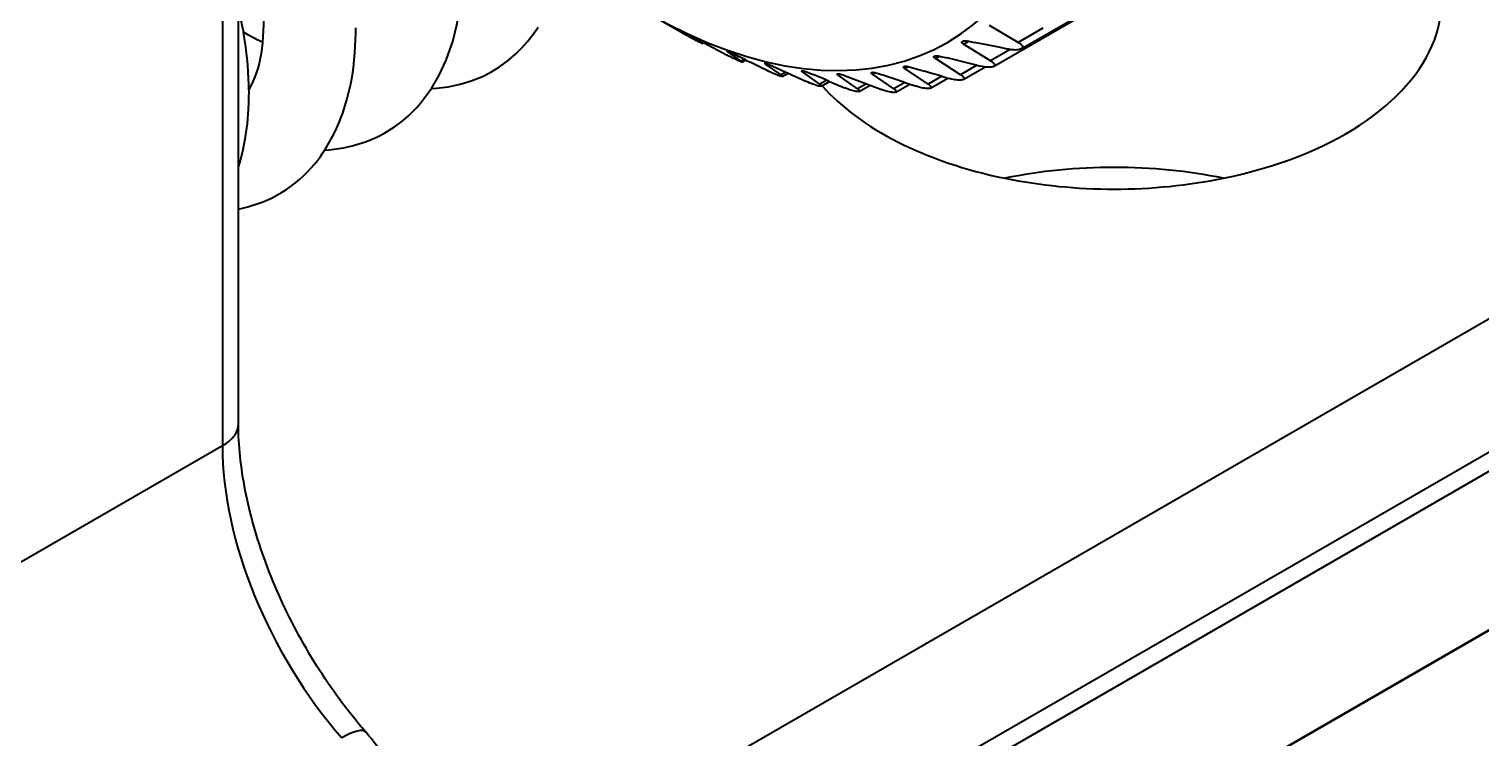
# Model space of a CAD drawing. Header units: millimetres. Extents: x 15 to 415, y 5 to 292.
# Drawn here: x 309.08 to 312.404, y 103.096 to 104.719 of the extents above; entities that cross this region are included whole.
import ezdxf

# ---------------------------------------------------------------- set-up
doc = ezdxf.new("R2010")
doc.units = ezdxf.units.MM
doc.layers.add('Geometries', color=7, linetype='Continuous')

msp = doc.modelspace()

# ---------------------------------------------------------------- linework, layer by layer
at = {"layer": 'Geometries', "linetype": 'Continuous', "lineweight": 40}
for p, q in [((310.0281, 102.6741), (333.291, 116.1049)), ((333.0224, 115.6436), (310.0281, 102.3679)), ((333.0498, 115.6154), (310.0281, 102.3238)), ((333.2899, 115.3911), (310.0281, 101.9609)), ((333.291, 115.3905), (310.0281, 101.9596)), ((309.5231, 106.6222), (309.5231, 103.7645)), ((311.2879, 104.6335), (312.029, 105.0614)), ((311.3515, 104.6736), (312.0355, 105.0685)), ((309.5597, 104.3074), (309.5597, 104.7702)), ((310.5191, 104.7432), (310.5632, 104.718)), ((310.5643, 104.7173), (310.5632, 104.718)), ((310.5864, 104.7048), (310.5643, 104.7173)), ((310.5919, 104.7049), (310.5923, 104.7052)), ((310.6187, 104.6878), (310.5919, 104.7049)), ((310.6076, 104.6975), (310.622, 104.6897)), ((311.3448, 104.6886), (311.2788, 104.727)), ((311.4009, 104.7211), (311.3448, 104.6886)), ((310.622, 104.6898), (310.6187, 104.6878)), ((310.6205, 104.6865), (310.6242, 104.6886)), ((310.622, 104.6897), (310.6242, 104.6886)), ((310.6242, 104.6886), (310.6789, 104.6593)), ((310.6798, 104.6671), (310.681, 104.6677)), ((310.7109, 104.6459), (310.6798, 104.6671)), ((310.6954, 104.6614), (310.7046, 104.6567)), ((311.2199, 104.6844), (311.2316, 104.6912)), ((311.2817, 104.6465), (311.2199, 104.6844)), ((311.2308, 104.6913), (311.2315, 104.6912)), ((311.2315, 104.6912), (311.2442, 104.6886)), ((311.2571, 104.6861), (311.2442, 104.6886)), ((311.2888, 104.6797), (311.2571, 104.6861)), ((311.3265, 104.6723), (311.2817, 104.6465)), ((311.3044, 104.6766), (311.2888, 104.6797)), ((311.3163, 104.6743), (311.3044, 104.6766)), ((311.3235, 104.6728), (311.3163, 104.6743)), ((311.3264, 104.6723), (311.3235, 104.6728)), ((310.6793, 104.6591), (310.6789, 104.6593)), ((310.7181, 104.65), (310.7046, 104.6567)), ((310.7181, 104.65), (310.7109, 104.6459)), ((310.7132, 104.6436), (310.7214, 104.6484)), ((310.7181, 104.65), (310.7214, 104.6483)), ((310.7214, 104.6483), (310.731, 104.6435)), ((310.7599, 104.6292), (310.731, 104.6435)), ((310.7703, 104.624), (310.7599, 104.6292)), ((310.7664, 104.6391), (310.7685, 104.6403)), ((310.8018, 104.6141), (310.7664, 104.6391)), ((310.7817, 104.6351), (310.8131, 104.6206)), ((311.0856, 104.6287), (311.0934, 104.6332)), ((311.1388, 104.5931), (311.0856, 104.6287)), ((311.0984, 104.632), (311.13, 104.6227)), ((311.1553, 104.6516), (311.165, 104.6572)), ((311.2129, 104.6146), (311.1553, 104.6516)), ((311.165, 104.6572), (311.1672, 104.6567)), ((311.1672, 104.6567), (311.1824, 104.653)), ((311.1945, 104.6499), (311.1824, 104.653)), ((311.2244, 104.6425), (311.1945, 104.6499)), ((311.2503, 104.6362), (311.2129, 104.6146)), ((311.2185, 104.6036), (311.2683, 104.6323)), ((311.2391, 104.6389), (311.2244, 104.6425)), ((311.2503, 104.6362), (311.2391, 104.6389)), ((311.2503, 104.6362), (311.2584, 104.6342)), ((310.8131, 104.6206), (310.8018, 104.6141)), ((310.8046, 104.6108), (310.8178, 104.6185)), ((310.8131, 104.6206), (310.8178, 104.6184)), ((310.8178, 104.6184), (310.8601, 104.599)), ((310.851, 104.6211), (310.8542, 104.623)), ((310.8908, 104.5928), (310.851, 104.6211)), ((310.8658, 104.619), (310.8754, 104.6149)), ((310.9064, 104.6018), (310.8754, 104.6149)), ((310.9064, 104.6019), (310.8908, 104.5928)), ((310.896, 104.5894), (310.9129, 104.5992)), ((310.9064, 104.6018), (310.9129, 104.5991)), ((310.9129, 104.5991), (310.9473, 104.5847)), ((310.9328, 104.6134), (310.9374, 104.616)), ((310.977, 104.5822), (310.9328, 104.6134)), ((310.947, 104.6131), (310.9974, 104.5939)), ((311.0112, 104.6159), (311.0173, 104.6195)), ((311.0599, 104.5823), (311.0112, 104.6159)), ((311.0247, 104.6174), (311.0331, 104.6146)), ((311.0421, 104.6116), (311.0331, 104.6146)), ((311.0854, 104.597), (311.0421, 104.6116)), ((311.0854, 104.597), (311.0599, 104.5823)), ((311.0854, 104.597), (311.0964, 104.5933)), ((311.1415, 104.6193), (311.13, 104.6227)), ((311.1699, 104.6111), (311.1388, 104.5931)), ((311.1699, 104.6111), (311.1415, 104.6193)), ((311.1438, 104.584), (311.1838, 104.607)), ((311.1699, 104.6111), (311.1837, 104.6071)), ((311.1837, 104.6071), (311.1876, 104.6059)), ((310.8942, 104.5884), (310.896, 104.5894)), ((310.9974, 104.594), (310.977, 104.5822)), ((310.981, 104.5763), (311.0059, 104.5907)), ((310.9974, 104.5939), (311.0059, 104.5907)), ((311.0059, 104.5907), (311.0315, 104.581)), ((311.0644, 104.5748), (311.0964, 104.5933)), ((311.0964, 104.5933), (311.1118, 104.5881)), ((309.5597, 103.8155), (309.5597, 104.3074)), ((309.5231, 103.7645), (308.9043, 103.4073))]:
    msp.add_line(p, q, dxfattribs=at)
at = {"layer": 'Geometries', "linetype": 'Continuous', "lineweight": 40, "flags": 128}
for points in [[(309.5714, 104.7124), (309.571, 104.7143), (309.5692, 104.7245), (309.5679, 104.7314), (309.5663, 104.7395), (309.5644, 104.7487), (309.5622, 104.759), (309.5599, 104.7694), (309.5596, 104.7704)], [(309.6168, 104.7375), (309.6169, 104.7297), (309.6166, 104.7144), (309.616, 104.7022), (309.6149, 104.6887)], [(310.0363, 104.6503), (310.0503, 104.691), (310.0598, 104.7289), (310.0648, 104.7561)], [(309.5839, 104.5808), (309.5837, 104.5913), (309.5831, 104.607), (309.5824, 104.6197), (309.5811, 104.6369), (309.5796, 104.6527), (309.5785, 104.663), (309.5775, 104.6716), (309.5759, 104.6832), (309.5737, 104.6979), (309.5714, 104.7124)], [(309.6145, 104.6889), (309.6027, 104.6946), (309.5828, 104.7053), (309.5715, 104.7119)], [(309.8207, 104.6146), (309.823, 104.6301), (309.8266, 104.6655), (309.8284, 104.7093), (309.8284, 104.7218)], [(310.002, 104.5831), (310.0133, 104.5839), (310.0402, 104.5872), (310.0671, 104.5928), (310.0923, 104.6003), (310.1181, 104.6107), (310.1374, 104.6205), (310.1577, 104.6329), (310.1774, 104.6474), (310.1946, 104.6622), (310.2087, 104.6762), (310.2215, 104.6906), (310.2333, 104.7056), (310.2441, 104.721), (310.2459, 104.7237)], [(310.6205, 104.6865), (310.6202, 104.6865), (310.6194, 104.6869), (310.6182, 104.6875), (310.6166, 104.6883), (310.6145, 104.6893), (310.6121, 104.6906), (310.6097, 104.6919), (310.6071, 104.6933), (310.6044, 104.6947), (310.6016, 104.6963), (310.5988, 104.6978), (310.5961, 104.6993), (310.5934, 104.7008), (310.5898, 104.7029), (310.5864, 104.7048)], [(310.5919, 104.7049), (310.5912, 104.7054), (310.591, 104.7056), (310.591, 104.7056)], [(310.591, 104.7056), (310.5912, 104.7056), (310.5916, 104.7055), (310.5922, 104.7052), (310.5923, 104.7052)], [(310.5923, 104.7052), (310.593, 104.7049), (310.5941, 104.7044), (310.5953, 104.7038), (310.5965, 104.7032), (310.5978, 104.7026), (310.5992, 104.7019), (310.6006, 104.7012), (310.6028, 104.7), (310.6049, 104.6989), (310.6076, 104.6975)], [(309.6149, 104.6887), (309.6149, 104.688), (309.6133, 104.6746), (309.6116, 104.6634), (309.6097, 104.6528), (309.607, 104.6405), (309.604, 104.6292), (309.6013, 104.6204), (309.5974, 104.6095), (309.593, 104.599), (309.5884, 104.5893), (309.5839, 104.5811)], [(310.6187, 104.6878), (310.6197, 104.6872), (310.6203, 104.6867), (310.6205, 104.6865), (310.6205, 104.6865)], [(310.6798, 104.6671), (310.679, 104.6677), (310.6787, 104.6681), (310.6787, 104.6682)], [(310.6787, 104.6682), (310.6788, 104.6682), (310.6792, 104.6682), (310.6797, 104.6681), (310.6805, 104.6679), (310.6809, 104.6677)], [(310.6809, 104.6677), (310.6815, 104.6676), (310.6827, 104.6671), (310.6839, 104.6666), (310.6852, 104.6661), (310.6866, 104.6655), (310.6881, 104.6648), (310.6888, 104.6645)], [(310.6888, 104.6645), (310.6903, 104.6638), (310.6925, 104.6628), (310.6954, 104.6614)], [(311.2199, 104.6844), (311.218, 104.6858), (311.2166, 104.6871), (311.216, 104.688), (311.2157, 104.6889), (311.2158, 104.6896), (311.2161, 104.6903), (311.2167, 104.6908), (311.217, 104.6911)], [(311.217, 104.6911), (311.2176, 104.6913), (311.2186, 104.6917), (311.2197, 104.6919), (311.2211, 104.6921), (311.2225, 104.6922), (311.2249, 104.6921), (311.2255, 104.6921)], [(311.2255, 104.6921), (311.2274, 104.6919), (311.2308, 104.6913)], [(311.3358, 104.6713), (311.3326, 104.6715), (311.328, 104.672), (311.3264, 104.6723)], [(311.3515, 104.6736), (311.3515, 104.6736), (311.3496, 104.6728), (311.3474, 104.6721), (311.3448, 104.6716), (311.342, 104.6713), (311.3389, 104.6712), (311.3358, 104.6713), (311.3358, 104.6713)], [(311.3448, 104.6886), (311.3475, 104.6869), (311.35, 104.6851), (311.352, 104.6831), (311.3535, 104.6812), (311.3543, 104.6793), (311.3545, 104.6777), (311.3541, 104.6762), (311.3531, 104.6748), (311.3515, 104.6736)], [(310.0018, 104.583), (310.0195, 104.6134), (310.0355, 104.6483), (310.0363, 104.6503)], [(310.6949, 104.6512), (310.6947, 104.6512), (310.6918, 104.6527), (310.689, 104.6541), (310.6862, 104.6555), (310.6824, 104.6574), (310.6793, 104.6591)], [(310.7132, 104.6437), (310.7131, 104.6436), (310.7124, 104.6437), (310.7113, 104.644), (310.7098, 104.6445), (310.7078, 104.6453), (310.7054, 104.6463), (310.703, 104.6474), (310.7004, 104.6486), (310.6976, 104.6499), (310.6949, 104.6512)], [(310.7109, 104.6459), (310.7121, 104.645), (310.7129, 104.6443), (310.7133, 104.6439), (310.7132, 104.6437)], [(310.7664, 104.6391), (310.7655, 104.6398), (310.765, 104.6404), (310.765, 104.6407), (310.7651, 104.6407)], [(310.7651, 104.6407), (310.7653, 104.6408), (310.7658, 104.6408), (310.7665, 104.6407), (310.7675, 104.6405), (310.7685, 104.6403)], [(310.7685, 104.6403), (310.7687, 104.6402), (310.7699, 104.6398), (310.7712, 104.6394), (310.7726, 104.6389), (310.7741, 104.6383), (310.7751, 104.638)], [(310.7751, 104.638), (310.7764, 104.6374), (310.7787, 104.6365), (310.7817, 104.6351)], [(311.0856, 104.6287), (311.084, 104.6299), (311.0829, 104.631), (311.0825, 104.6317), (311.0825, 104.6324), (311.0827, 104.6329), (311.0832, 104.6333), (311.0832, 104.6333)], [(311.0832, 104.6333), (311.0839, 104.6336), (311.0849, 104.6339), (311.086, 104.634), (311.0872, 104.634), (311.0887, 104.6339), (311.0901, 104.6338), (311.0926, 104.6334), (311.0934, 104.6332)], [(311.0934, 104.6332), (311.095, 104.6329), (311.0984, 104.632)], [(311.1553, 104.6516), (311.1536, 104.6528), (311.1523, 104.6541), (311.1519, 104.6549), (311.1517, 104.6557), (311.1518, 104.6563), (311.1522, 104.6568), (311.1527, 104.6572)], [(311.1527, 104.6572), (311.1529, 104.6573), (311.1538, 104.6577), (311.1549, 104.6579), (311.1561, 104.658), (311.1575, 104.6581), (311.1589, 104.658), (311.1614, 104.6578), (311.1638, 104.6574), (311.165, 104.6572)], [(311.2683, 104.6323), (311.2674, 104.6324), (311.2629, 104.6332), (311.2584, 104.6342)], [(311.288, 104.6336), (311.2867, 104.633), (311.2847, 104.6323), (311.2824, 104.6319), (311.2797, 104.6317), (311.2768, 104.6316), (311.2738, 104.6317), (311.2706, 104.632), (311.2683, 104.6323)], [(311.2817, 104.6465), (311.2843, 104.6448), (311.2866, 104.643), (311.2884, 104.6412), (311.2896, 104.6394), (311.2903, 104.6377), (311.2902, 104.6363), (311.2897, 104.635), (311.2885, 104.6339), (311.288, 104.6336)], [(309.792, 104.5094), (309.7937, 104.5135), (309.7986, 104.5268), (309.809, 104.5601), (309.8169, 104.594), (309.8207, 104.6146)], [(310.8047, 104.6109), (310.8042, 104.6107), (310.8033, 104.6108), (310.8018, 104.611), (310.7999, 104.6115), (310.7975, 104.6123), (310.7951, 104.6131), (310.7925, 104.6141), (310.7897, 104.6152), (310.7868, 104.6164), (310.7838, 104.6177), (310.7809, 104.619), (310.778, 104.6203), (310.7741, 104.6222), (310.7703, 104.624)], [(310.8018, 104.6141), (310.8032, 104.6131), (310.8042, 104.6122), (310.8048, 104.6115), (310.8048, 104.611), (310.8047, 104.6109)], [(310.851, 104.6211), (310.8498, 104.622), (310.8492, 104.6228), (310.8492, 104.6231), (310.8494, 104.6234)], [(310.8494, 104.6234), (310.8494, 104.6234), (310.8498, 104.6236), (310.8505, 104.6236), (310.8514, 104.6235), (310.8526, 104.6233), (310.8538, 104.6231), (310.8542, 104.623)], [(310.8542, 104.623), (310.8551, 104.6228), (310.8565, 104.6224), (310.858, 104.6219), (310.8603, 104.6211), (310.8626, 104.6202), (310.8658, 104.619)], [(310.8942, 104.5884), (310.8941, 104.5883), (310.8933, 104.5881), (310.892, 104.5881), (310.8901, 104.5883), (310.8878, 104.5888), (310.8854, 104.5894), (310.8828, 104.5902), (310.88, 104.5911), (310.877, 104.5921), (310.874, 104.5932), (310.871, 104.5944), (310.8681, 104.5956), (310.864, 104.5973), (310.8601, 104.599)], [(310.9328, 104.6134), (310.9315, 104.6144), (310.9307, 104.6153), (310.9306, 104.6158), (310.9307, 104.6162), (310.9309, 104.6164)], [(310.9309, 104.6164), (310.9311, 104.6165), (310.9317, 104.6166), (310.932, 104.6167)], [(310.932, 104.6167), (310.9326, 104.6167), (310.9337, 104.6166), (310.9348, 104.6165), (310.9361, 104.6163), (310.9374, 104.616)], [(310.9374, 104.616), (310.9376, 104.616), (310.9391, 104.6156), (310.9406, 104.6152)], [(310.9406, 104.6152), (310.9414, 104.615), (310.9438, 104.6142), (310.947, 104.6131)], [(311.0112, 104.6159), (311.0098, 104.617), (311.0088, 104.6181), (311.0086, 104.6187), (311.0086, 104.6192), (311.0089, 104.6196), (311.0091, 104.6197)], [(311.0091, 104.6197), (311.0094, 104.6199), (311.0103, 104.6201), (311.0113, 104.6202), (311.0125, 104.6201), (311.0137, 104.62), (311.0151, 104.6199), (311.0166, 104.6196), (311.0173, 104.6195)], [(311.0173, 104.6195), (311.0191, 104.6191), (311.0215, 104.6184), (311.0247, 104.6174)], [(311.2185, 104.6036), (311.218, 104.6033), (311.2161, 104.6027), (311.214, 104.6023), (311.2116, 104.6021), (311.2089, 104.6021), (311.2059, 104.6023), (311.2028, 104.6026), (311.1997, 104.6031), (311.1965, 104.6037), (311.192, 104.6047), (311.1876, 104.6059)], [(311.2129, 104.6146), (311.2153, 104.6129), (311.2173, 104.6112), (311.2189, 104.6096), (311.2199, 104.608), (311.2204, 104.6064), (311.2201, 104.6052), (311.2194, 104.6042), (311.2185, 104.6036)], [(309.5763, 104.4733), (309.5802, 104.5022), (309.583, 104.5355), (309.5836, 104.5499), (309.5839, 104.5621), (309.584, 104.5762), (309.5839, 104.5808)], [(309.7574, 104.4422), (309.7675, 104.4429), (309.7788, 104.4441), (309.7899, 104.4457), (309.8002, 104.4474), (309.8105, 104.4495), (309.8199, 104.4518), (309.8355, 104.4561), (309.8505, 104.4612), (309.8639, 104.4664), (309.8778, 104.4726), (309.8926, 104.4802), (309.9052, 104.4876), (309.917, 104.4952), (309.9276, 104.5029), (309.9376, 104.5107), (309.9487, 104.5203), (309.9582, 104.5293), (309.9677, 104.5391), (309.9769, 104.5495), (309.9998, 104.58), (310.0018, 104.583)], [(310.8908, 104.5928), (310.8924, 104.5916), (310.8936, 104.5905), (310.8943, 104.5896), (310.8945, 104.5889), (310.8942, 104.5884)], [(310.981, 104.5763), (310.9807, 104.5762), (310.9795, 104.5759), (310.9777, 104.5759), (310.9755, 104.576), (310.9732, 104.5764), (310.9706, 104.5769), (310.9677, 104.5776), (310.9648, 104.5785), (310.9617, 104.5794), (310.9587, 104.5804), (310.9556, 104.5815), (310.9514, 104.583), (310.9473, 104.5847)], [(310.977, 104.5822), (310.9788, 104.5809), (310.9803, 104.5796), (310.9812, 104.5784), (310.9816, 104.5775), (310.9814, 104.5767), (310.981, 104.5763)], [(311.0644, 104.5749), (311.0637, 104.5745), (311.062, 104.5742), (311.0599, 104.5741), (311.0576, 104.5742), (311.0551, 104.5745), (311.0522, 104.575), (311.0493, 104.5756), (311.0462, 104.5763), (311.0431, 104.5772), (311.04, 104.5781), (311.0357, 104.5795), (311.0315, 104.581)], [(311.0599, 104.5823), (311.0619, 104.5808), (311.0635, 104.5794), (311.0647, 104.5781), (311.0653, 104.5768), (311.0653, 104.5758), (311.0647, 104.5751), (311.0644, 104.5749)], [(311.1438, 104.584), (311.1424, 104.5834), (311.1403, 104.583), (311.1381, 104.5829), (311.1356, 104.5829), (311.1328, 104.5832), (311.1299, 104.5836), (311.1268, 104.5841), (311.1237, 104.5848), (311.1205, 104.5855), (311.1161, 104.5868), (311.1118, 104.5881)], [(311.1388, 104.5931), (311.141, 104.5915), (311.1428, 104.59), (311.1442, 104.5885), (311.145, 104.587), (311.1452, 104.5857), (311.1448, 104.5848), (311.1439, 104.584), (311.1438, 104.584)], [(309.7575, 104.4423), (309.7615, 104.4486), (309.7686, 104.4606), (309.7754, 104.4731), (309.7818, 104.4859), (309.7875, 104.4986), (309.792, 104.5094)], [(309.5599, 104.4027), (309.5628, 104.4127), (309.5698, 104.4396), (309.5761, 104.472), (309.5763, 104.4733)], [(309.5598, 104.3071), (309.581, 104.312), (309.6117, 104.322), (309.623, 104.3266), (309.6353, 104.3322), (309.6474, 104.3385), (309.6585, 104.3448), (309.6699, 104.3521), (309.6812, 104.36), (309.6907, 104.3674), (309.7002, 104.3754), (309.7087, 104.3831), (309.7179, 104.3923), (309.7261, 104.4011), (309.7338, 104.41), (309.7382, 104.4154), (309.7429, 104.4215), (309.7475, 104.4276), (309.7525, 104.4349), (309.7571, 104.4416), (309.7575, 104.4423)], [(309.8428, 103.119), (309.8403, 103.122), (309.8331, 103.1306), (309.826, 103.1393), (309.819, 103.1481), (309.812, 103.157), (309.805, 103.166), (309.7982, 103.175), (309.7914, 103.1842), (309.7846, 103.1935), (309.7779, 103.2028), (309.7713, 103.2122), (309.7648, 103.2218), (309.7584, 103.2313), (309.752, 103.241), (309.7457, 103.2507), (309.7394, 103.2605), (309.7333, 103.2703), (309.7273, 103.2803), (309.7213, 103.2902), (309.7154, 103.3003), (309.7096, 103.3103), (309.7039, 103.3205), (309.6983, 103.3307), (309.6928, 103.3409), (309.6874, 103.3511), (309.682, 103.3614), (309.6768, 103.3718), (309.6717, 103.3821), (309.6667, 103.3925), (309.6617, 103.403), (309.6569, 103.4134), (309.6522, 103.4239), (309.6476, 103.4343), (309.6431, 103.4448), (309.6387, 103.4553), (309.6345, 103.4658), (309.6303, 103.4764), (309.6263, 103.4869), (309.6223, 103.4974), (309.6185, 103.5079), (309.6148, 103.5184), (309.6112, 103.5288), (309.6077, 103.5393), (309.6044, 103.5497), (309.6012, 103.5602), (309.598, 103.5706), (309.5951, 103.5809), (309.5922, 103.5913), (309.5894, 103.6016), (309.5868, 103.6118), (309.5843, 103.622), (309.5819, 103.6322), (309.5796, 103.6423), (309.5775, 103.6524), (309.5755, 103.6624), (309.5736, 103.6724), (309.5718, 103.6823), (309.5701, 103.6921), (309.5686, 103.7019), (309.5672, 103.7116), (309.5659, 103.7213), (309.5648, 103.7308), (309.5637, 103.7403), (309.5628, 103.7497), (309.562, 103.759), (309.5613, 103.7682), (309.5607, 103.7773), (309.5603, 103.7864), (309.56, 103.7953), (309.5598, 103.8042), (309.5597, 103.8129), (309.5597, 103.8155)], [(309.8513, 103.1091), (309.8475, 103.1135), (309.8428, 103.119)], [(309.9481, 102.9668), (309.9456, 102.9716), (309.9409, 102.9802), (309.9361, 102.9887), (309.9312, 102.9972), (309.9262, 103.0056), (309.9211, 103.0139), (309.9159, 103.0222), (309.9106, 103.0303), (309.9052, 103.0385), (309.8997, 103.0465), (309.8941, 103.0545), (309.8884, 103.0624), (309.8827, 103.0702), (309.8768, 103.0779), (309.8708, 103.0855), (309.8648, 103.093), (309.8586, 103.1005), (309.8527, 103.1074), (309.8513, 103.1091)]]:
    msp.add_lwpolyline(points, dxfattribs=at)
at = {"layer": 'Geometries', "linetype": 'Continuous', "lineweight": 40}
for centre, major_axis, ratio, start_param, end_param in [((310.4953, 105.8795), (-0.6875, 1.1908), 0.57735, 2.356194, 6.7979), ((311.5645, 104.7858), (-0.75, 0), 0.57735, 1.910633, 3.944546), ((311.5645, 104.7858), (-0.75, 0), 0.57735, 0.470718, 1.230959), ((311.5645, 103.9693), (-0.75, 0), 0.57735, 4.372552, 5.052226), ((311.5645, 104.7858), (-0.75, 0), 0.57735, 1.230959, 1.910633), ((309.4347, 103.8155), (-0.125, 0), 0.57735, 2.356194, 3.141593), ((310.018, 103.4787), (0.35, -0.6062), 0.57735, 3.926991, 5.033353), ((309.7567, 103.0273), (0.0945, 0.0818), 0.25759, 6.283172, 7.213585)]:
    msp.add_ellipse(centre, major_axis=major_axis, ratio=ratio, start_param=start_param, end_param=end_param, dxfattribs=at)

doc.saveas('drawing.dxf')
